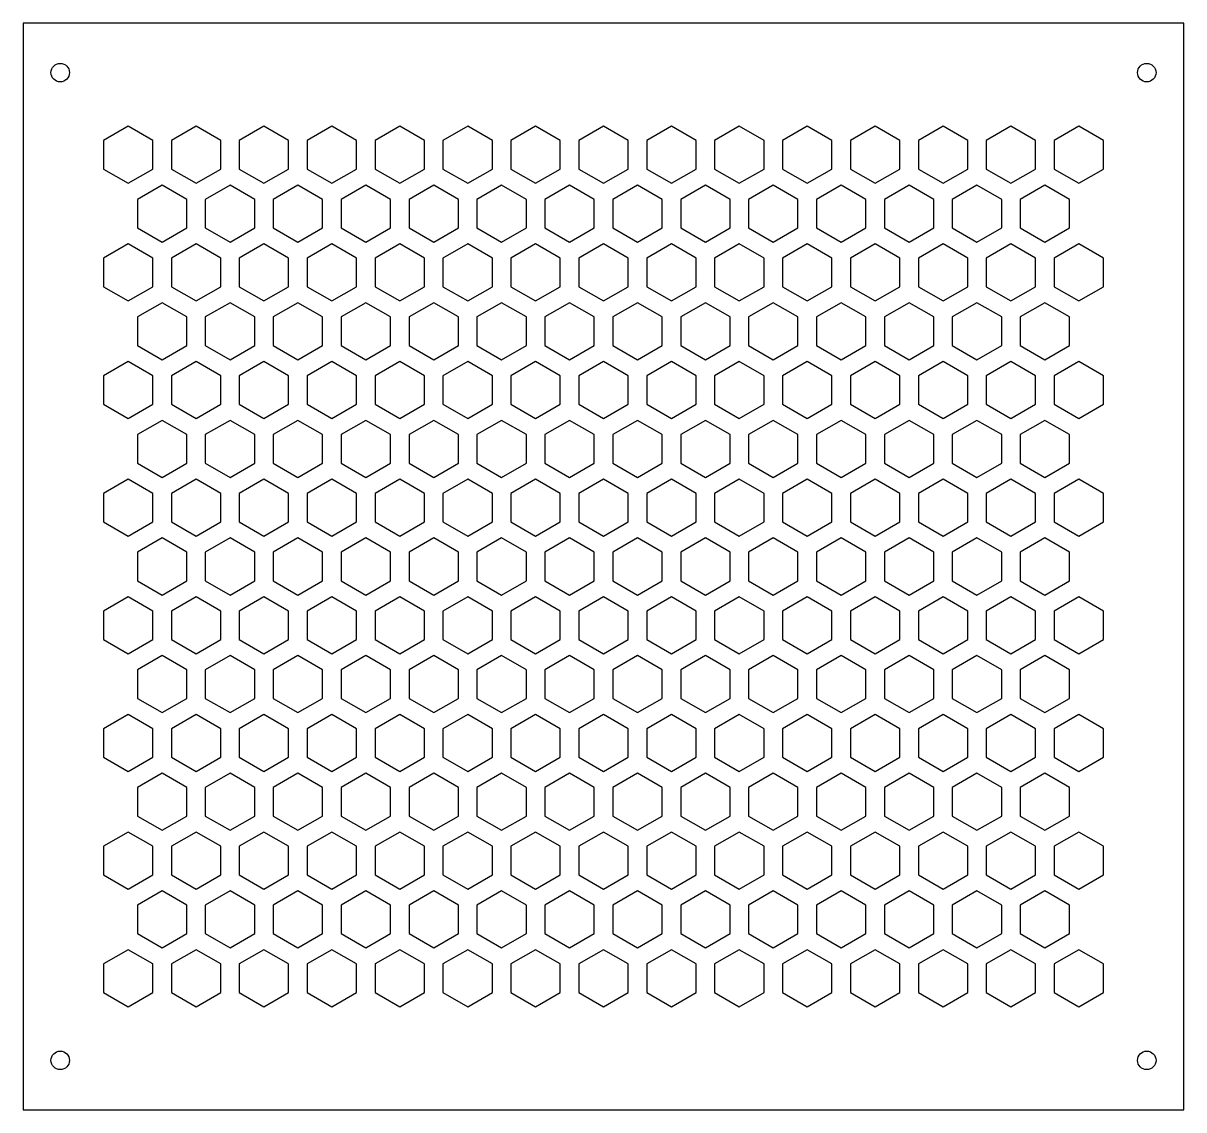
# Model space of a CAD drawing. Header units: millimetres. Extents: x 34 to 5984, y -3597 to 314.
# Drawn here: x 2712.2 to 2900.2, y -3373.8 to -3197.8 of the extents above; entities that cross this region are included whole.
import ezdxf

# ---------------------------------------------------------------- set-up
doc = ezdxf.new("R2010")
doc.units = ezdxf.units.MM

msp = doc.modelspace()

# ---------------------------------------------------------------- linework, layer by layer
for p, q in [((2900.228, -3197.776), (2712.228, -3197.776)), ((2712.228, -3197.776), (2712.228, -3373.776)), ((2900.228, -3373.776), (2900.228, -3197.776)), ((2712.228, -3373.776), (2900.228, -3373.776))]:
    msp.add_line(p, q)
at = {"color": 1}
for points in [[(2733.228, -3216.783), (2729.228, -3214.473), (2725.228, -3216.783), (2725.228, -3221.402), (2729.228, -3223.711), (2733.228, -3221.402)], [(2744.228, -3216.783), (2740.228, -3214.473), (2736.228, -3216.783), (2736.228, -3221.402), (2740.228, -3223.711), (2744.228, -3221.402)], [(2755.228, -3216.783), (2751.228, -3214.473), (2747.228, -3216.783), (2747.228, -3221.402), (2751.228, -3223.711), (2755.228, -3221.402)], [(2766.228, -3216.783), (2762.228, -3214.473), (2758.228, -3216.783), (2758.228, -3221.402), (2762.228, -3223.711), (2766.228, -3221.402)], [(2777.228, -3216.783), (2773.228, -3214.473), (2769.228, -3216.783), (2769.228, -3221.402), (2773.228, -3223.711), (2777.228, -3221.402)], [(2788.228, -3216.783), (2784.228, -3214.473), (2780.228, -3216.783), (2780.228, -3221.402), (2784.228, -3223.711), (2788.228, -3221.402)], [(2799.228, -3216.783), (2795.228, -3214.473), (2791.228, -3216.783), (2791.228, -3221.402), (2795.228, -3223.711), (2799.228, -3221.402)], [(2810.228, -3216.783), (2806.228, -3214.473), (2802.228, -3216.783), (2802.228, -3221.402), (2806.228, -3223.711), (2810.228, -3221.402)], [(2821.228, -3216.783), (2817.228, -3214.473), (2813.228, -3216.783), (2813.228, -3221.402), (2817.228, -3223.711), (2821.228, -3221.402)], [(2832.228, -3216.783), (2828.228, -3214.473), (2824.228, -3216.783), (2824.228, -3221.402), (2828.228, -3223.711), (2832.228, -3221.402)], [(2843.228, -3216.783), (2839.228, -3214.473), (2835.228, -3216.783), (2835.228, -3221.402), (2839.228, -3223.711), (2843.228, -3221.402)], [(2854.228, -3216.783), (2850.228, -3214.473), (2846.228, -3216.783), (2846.228, -3221.402), (2850.228, -3223.711), (2854.228, -3221.402)], [(2865.228, -3216.783), (2861.228, -3214.473), (2857.228, -3216.783), (2857.228, -3221.402), (2861.228, -3223.711), (2865.228, -3221.402)], [(2876.228, -3216.783), (2872.228, -3214.473), (2868.228, -3216.783), (2868.228, -3221.402), (2872.228, -3223.711), (2876.228, -3221.402)], [(2887.228, -3216.783), (2883.228, -3214.473), (2879.228, -3216.783), (2879.228, -3221.402), (2883.228, -3223.711), (2887.228, -3221.402)], [(2738.728, -3226.309), (2734.728, -3224), (2730.728, -3226.309), (2730.728, -3230.928), (2734.728, -3233.237), (2738.728, -3230.928)], [(2749.728, -3226.309), (2745.728, -3224), (2741.728, -3226.309), (2741.728, -3230.928), (2745.728, -3233.237), (2749.728, -3230.928)], [(2760.728, -3226.309), (2756.728, -3224), (2752.728, -3226.309), (2752.728, -3230.928), (2756.728, -3233.237), (2760.728, -3230.928)], [(2771.728, -3226.309), (2767.728, -3224), (2763.728, -3226.309), (2763.728, -3230.928), (2767.728, -3233.237), (2771.728, -3230.928)], [(2782.728, -3226.309), (2778.728, -3224), (2774.728, -3226.309), (2774.728, -3230.928), (2778.728, -3233.237), (2782.728, -3230.928)], [(2793.728, -3226.309), (2789.728, -3224), (2785.728, -3226.309), (2785.728, -3230.928), (2789.728, -3233.237), (2793.728, -3230.928)], [(2804.728, -3226.309), (2800.728, -3224), (2796.728, -3226.309), (2796.728, -3230.928), (2800.728, -3233.237), (2804.728, -3230.928)], [(2815.728, -3226.309), (2811.728, -3224), (2807.728, -3226.309), (2807.728, -3230.928), (2811.728, -3233.237), (2815.728, -3230.928)], [(2826.728, -3226.309), (2822.728, -3224), (2818.728, -3226.309), (2818.728, -3230.928), (2822.728, -3233.237), (2826.728, -3230.928)], [(2837.728, -3226.309), (2833.728, -3224), (2829.728, -3226.309), (2829.728, -3230.928), (2833.728, -3233.237), (2837.728, -3230.928)], [(2848.728, -3226.309), (2844.728, -3224), (2840.728, -3226.309), (2840.728, -3230.928), (2844.728, -3233.237), (2848.728, -3230.928)], [(2859.728, -3226.309), (2855.728, -3224), (2851.728, -3226.309), (2851.728, -3230.928), (2855.728, -3233.237), (2859.728, -3230.928)], [(2870.728, -3226.309), (2866.728, -3224), (2862.728, -3226.309), (2862.728, -3230.928), (2866.728, -3233.237), (2870.728, -3230.928)], [(2881.728, -3226.309), (2877.728, -3224), (2873.728, -3226.309), (2873.728, -3230.928), (2877.728, -3233.237), (2881.728, -3230.928)], [(2733.228, -3235.835), (2729.228, -3233.526), (2725.228, -3235.835), (2725.228, -3240.454), (2729.228, -3242.763), (2733.228, -3240.454)], [(2744.228, -3235.835), (2740.228, -3233.526), (2736.228, -3235.835), (2736.228, -3240.454), (2740.228, -3242.763), (2744.228, -3240.454)], [(2755.228, -3235.835), (2751.228, -3233.526), (2747.228, -3235.835), (2747.228, -3240.454), (2751.228, -3242.763), (2755.228, -3240.454)], [(2766.228, -3235.835), (2762.228, -3233.526), (2758.228, -3235.835), (2758.228, -3240.454), (2762.228, -3242.763), (2766.228, -3240.454)], [(2777.228, -3235.835), (2773.228, -3233.526), (2769.228, -3235.835), (2769.228, -3240.454), (2773.228, -3242.763), (2777.228, -3240.454)], [(2788.228, -3235.835), (2784.228, -3233.526), (2780.228, -3235.835), (2780.228, -3240.454), (2784.228, -3242.763), (2788.228, -3240.454)], [(2799.228, -3235.835), (2795.228, -3233.526), (2791.228, -3235.835), (2791.228, -3240.454), (2795.228, -3242.763), (2799.228, -3240.454)], [(2810.228, -3235.835), (2806.228, -3233.526), (2802.228, -3235.835), (2802.228, -3240.454), (2806.228, -3242.763), (2810.228, -3240.454)], [(2821.228, -3235.835), (2817.228, -3233.526), (2813.228, -3235.835), (2813.228, -3240.454), (2817.228, -3242.763), (2821.228, -3240.454)], [(2832.228, -3235.835), (2828.228, -3233.526), (2824.228, -3235.835), (2824.228, -3240.454), (2828.228, -3242.763), (2832.228, -3240.454)], [(2843.228, -3235.835), (2839.228, -3233.526), (2835.228, -3235.835), (2835.228, -3240.454), (2839.228, -3242.763), (2843.228, -3240.454)], [(2854.228, -3235.835), (2850.228, -3233.526), (2846.228, -3235.835), (2846.228, -3240.454), (2850.228, -3242.763), (2854.228, -3240.454)], [(2865.228, -3235.835), (2861.228, -3233.526), (2857.228, -3235.835), (2857.228, -3240.454), (2861.228, -3242.763), (2865.228, -3240.454)], [(2876.228, -3235.835), (2872.228, -3233.526), (2868.228, -3235.835), (2868.228, -3240.454), (2872.228, -3242.763), (2876.228, -3240.454)], [(2887.228, -3235.835), (2883.228, -3233.526), (2879.228, -3235.835), (2879.228, -3240.454), (2883.228, -3242.763), (2887.228, -3240.454)], [(2738.728, -3245.362), (2734.728, -3243.052), (2730.728, -3245.362), (2730.728, -3249.98), (2734.728, -3252.29), (2738.728, -3249.98)], [(2749.728, -3245.362), (2745.728, -3243.052), (2741.728, -3245.362), (2741.728, -3249.98), (2745.728, -3252.29), (2749.728, -3249.98)], [(2760.728, -3245.362), (2756.728, -3243.052), (2752.728, -3245.362), (2752.728, -3249.98), (2756.728, -3252.29), (2760.728, -3249.98)], [(2771.728, -3245.362), (2767.728, -3243.052), (2763.728, -3245.362), (2763.728, -3249.98), (2767.728, -3252.29), (2771.728, -3249.98)], [(2782.728, -3245.362), (2778.728, -3243.052), (2774.728, -3245.362), (2774.728, -3249.98), (2778.728, -3252.29), (2782.728, -3249.98)], [(2793.728, -3245.362), (2789.728, -3243.052), (2785.728, -3245.362), (2785.728, -3249.98), (2789.728, -3252.29), (2793.728, -3249.98)], [(2804.728, -3245.362), (2800.728, -3243.052), (2796.728, -3245.362), (2796.728, -3249.98), (2800.728, -3252.29), (2804.728, -3249.98)], [(2815.728, -3245.362), (2811.728, -3243.052), (2807.728, -3245.362), (2807.728, -3249.98), (2811.728, -3252.29), (2815.728, -3249.98)], [(2826.728, -3245.362), (2822.728, -3243.052), (2818.728, -3245.362), (2818.728, -3249.98), (2822.728, -3252.29), (2826.728, -3249.98)], [(2837.728, -3245.362), (2833.728, -3243.052), (2829.728, -3245.362), (2829.728, -3249.98), (2833.728, -3252.29), (2837.728, -3249.98)], [(2848.728, -3245.362), (2844.728, -3243.052), (2840.728, -3245.362), (2840.728, -3249.98), (2844.728, -3252.29), (2848.728, -3249.98)], [(2859.728, -3245.362), (2855.728, -3243.052), (2851.728, -3245.362), (2851.728, -3249.98), (2855.728, -3252.29), (2859.728, -3249.98)], [(2870.728, -3245.362), (2866.728, -3243.052), (2862.728, -3245.362), (2862.728, -3249.98), (2866.728, -3252.29), (2870.728, -3249.98)], [(2881.728, -3245.362), (2877.728, -3243.052), (2873.728, -3245.362), (2873.728, -3249.98), (2877.728, -3252.29), (2881.728, -3249.98)], [(2733.228, -3254.888), (2729.228, -3252.578), (2725.228, -3254.888), (2725.228, -3259.507), (2729.228, -3261.816), (2733.228, -3259.507)], [(2744.228, -3254.888), (2740.228, -3252.578), (2736.228, -3254.888), (2736.228, -3259.507), (2740.228, -3261.816), (2744.228, -3259.507)], [(2755.228, -3254.888), (2751.228, -3252.578), (2747.228, -3254.888), (2747.228, -3259.507), (2751.228, -3261.816), (2755.228, -3259.507)], [(2766.228, -3254.888), (2762.228, -3252.578), (2758.228, -3254.888), (2758.228, -3259.507), (2762.228, -3261.816), (2766.228, -3259.507)], [(2777.228, -3254.888), (2773.228, -3252.578), (2769.228, -3254.888), (2769.228, -3259.507), (2773.228, -3261.816), (2777.228, -3259.507)], [(2788.228, -3254.888), (2784.228, -3252.578), (2780.228, -3254.888), (2780.228, -3259.507), (2784.228, -3261.816), (2788.228, -3259.507)], [(2799.228, -3254.888), (2795.228, -3252.578), (2791.228, -3254.888), (2791.228, -3259.507), (2795.228, -3261.816), (2799.228, -3259.507)], [(2810.228, -3254.888), (2806.228, -3252.578), (2802.228, -3254.888), (2802.228, -3259.507), (2806.228, -3261.816), (2810.228, -3259.507)], [(2821.228, -3254.888), (2817.228, -3252.578), (2813.228, -3254.888), (2813.228, -3259.507), (2817.228, -3261.816), (2821.228, -3259.507)], [(2832.228, -3254.888), (2828.228, -3252.578), (2824.228, -3254.888), (2824.228, -3259.507), (2828.228, -3261.816), (2832.228, -3259.507)], [(2843.228, -3254.888), (2839.228, -3252.578), (2835.228, -3254.888), (2835.228, -3259.507), (2839.228, -3261.816), (2843.228, -3259.507)], [(2854.228, -3254.888), (2850.228, -3252.578), (2846.228, -3254.888), (2846.228, -3259.507), (2850.228, -3261.816), (2854.228, -3259.507)], [(2865.228, -3254.888), (2861.228, -3252.578), (2857.228, -3254.888), (2857.228, -3259.507), (2861.228, -3261.816), (2865.228, -3259.507)], [(2876.228, -3254.888), (2872.228, -3252.578), (2868.228, -3254.888), (2868.228, -3259.507), (2872.228, -3261.816), (2876.228, -3259.507)], [(2887.228, -3254.888), (2883.228, -3252.578), (2879.228, -3254.888), (2879.228, -3259.507), (2883.228, -3261.816), (2887.228, -3259.507)], [(2738.728, -3264.414), (2734.728, -3262.105), (2730.728, -3264.414), (2730.728, -3269.033), (2734.728, -3271.342), (2738.728, -3269.033)], [(2749.728, -3264.414), (2745.728, -3262.105), (2741.728, -3264.414), (2741.728, -3269.033), (2745.728, -3271.342), (2749.728, -3269.033)], [(2760.728, -3264.414), (2756.728, -3262.105), (2752.728, -3264.414), (2752.728, -3269.033), (2756.728, -3271.342), (2760.728, -3269.033)], [(2771.728, -3264.414), (2767.728, -3262.105), (2763.728, -3264.414), (2763.728, -3269.033), (2767.728, -3271.342), (2771.728, -3269.033)], [(2782.728, -3264.414), (2778.728, -3262.105), (2774.728, -3264.414), (2774.728, -3269.033), (2778.728, -3271.342), (2782.728, -3269.033)], [(2793.728, -3264.414), (2789.728, -3262.105), (2785.728, -3264.414), (2785.728, -3269.033), (2789.728, -3271.342), (2793.728, -3269.033)], [(2804.728, -3264.414), (2800.728, -3262.105), (2796.728, -3264.414), (2796.728, -3269.033), (2800.728, -3271.342), (2804.728, -3269.033)], [(2815.728, -3264.414), (2811.728, -3262.105), (2807.728, -3264.414), (2807.728, -3269.033), (2811.728, -3271.342), (2815.728, -3269.033)], [(2826.728, -3264.414), (2822.728, -3262.105), (2818.728, -3264.414), (2818.728, -3269.033), (2822.728, -3271.342), (2826.728, -3269.033)], [(2837.728, -3264.414), (2833.728, -3262.105), (2829.728, -3264.414), (2829.728, -3269.033), (2833.728, -3271.342), (2837.728, -3269.033)], [(2848.728, -3264.414), (2844.728, -3262.105), (2840.728, -3264.414), (2840.728, -3269.033), (2844.728, -3271.342), (2848.728, -3269.033)], [(2859.728, -3264.414), (2855.728, -3262.105), (2851.728, -3264.414), (2851.728, -3269.033), (2855.728, -3271.342), (2859.728, -3269.033)], [(2870.728, -3264.414), (2866.728, -3262.105), (2862.728, -3264.414), (2862.728, -3269.033), (2866.728, -3271.342), (2870.728, -3269.033)], [(2881.728, -3264.414), (2877.728, -3262.105), (2873.728, -3264.414), (2873.728, -3269.033), (2877.728, -3271.342), (2881.728, -3269.033)], [(2733.228, -3273.94), (2729.228, -3271.631), (2725.228, -3273.94), (2725.228, -3278.559), (2729.228, -3280.869), (2733.228, -3278.559)], [(2744.228, -3273.94), (2740.228, -3271.631), (2736.228, -3273.94), (2736.228, -3278.559), (2740.228, -3280.869), (2744.228, -3278.559)], [(2755.228, -3273.94), (2751.228, -3271.631), (2747.228, -3273.94), (2747.228, -3278.559), (2751.228, -3280.869), (2755.228, -3278.559)], [(2766.228, -3273.94), (2762.228, -3271.631), (2758.228, -3273.94), (2758.228, -3278.559), (2762.228, -3280.869), (2766.228, -3278.559)], [(2777.228, -3273.94), (2773.228, -3271.631), (2769.228, -3273.94), (2769.228, -3278.559), (2773.228, -3280.869), (2777.228, -3278.559)], [(2788.228, -3273.94), (2784.228, -3271.631), (2780.228, -3273.94), (2780.228, -3278.559), (2784.228, -3280.869), (2788.228, -3278.559)], [(2799.228, -3273.94), (2795.228, -3271.631), (2791.228, -3273.94), (2791.228, -3278.559), (2795.228, -3280.869), (2799.228, -3278.559)], [(2810.228, -3273.94), (2806.228, -3271.631), (2802.228, -3273.94), (2802.228, -3278.559), (2806.228, -3280.869), (2810.228, -3278.559)], [(2821.228, -3273.94), (2817.228, -3271.631), (2813.228, -3273.94), (2813.228, -3278.559), (2817.228, -3280.869), (2821.228, -3278.559)], [(2832.228, -3273.94), (2828.228, -3271.631), (2824.228, -3273.94), (2824.228, -3278.559), (2828.228, -3280.869), (2832.228, -3278.559)], [(2843.228, -3273.94), (2839.228, -3271.631), (2835.228, -3273.94), (2835.228, -3278.559), (2839.228, -3280.869), (2843.228, -3278.559)], [(2854.228, -3273.94), (2850.228, -3271.631), (2846.228, -3273.94), (2846.228, -3278.559), (2850.228, -3280.869), (2854.228, -3278.559)], [(2865.228, -3273.94), (2861.228, -3271.631), (2857.228, -3273.94), (2857.228, -3278.559), (2861.228, -3280.869), (2865.228, -3278.559)], [(2876.228, -3273.94), (2872.228, -3271.631), (2868.228, -3273.94), (2868.228, -3278.559), (2872.228, -3280.869), (2876.228, -3278.559)], [(2887.228, -3273.94), (2883.228, -3271.631), (2879.228, -3273.94), (2879.228, -3278.559), (2883.228, -3280.869), (2887.228, -3278.559)], [(2738.728, -3283.467), (2734.728, -3281.157), (2730.728, -3283.467), (2730.728, -3288.085), (2734.728, -3290.395), (2738.728, -3288.085)], [(2749.728, -3283.467), (2745.728, -3281.157), (2741.728, -3283.467), (2741.728, -3288.085), (2745.728, -3290.395), (2749.728, -3288.085)], [(2760.728, -3283.467), (2756.728, -3281.157), (2752.728, -3283.467), (2752.728, -3288.085), (2756.728, -3290.395), (2760.728, -3288.085)], [(2771.728, -3283.467), (2767.728, -3281.157), (2763.728, -3283.467), (2763.728, -3288.085), (2767.728, -3290.395), (2771.728, -3288.085)], [(2782.728, -3283.467), (2778.728, -3281.157), (2774.728, -3283.467), (2774.728, -3288.085), (2778.728, -3290.395), (2782.728, -3288.085)], [(2793.728, -3283.467), (2789.728, -3281.157), (2785.728, -3283.467), (2785.728, -3288.085), (2789.728, -3290.395), (2793.728, -3288.085)], [(2804.728, -3283.467), (2800.728, -3281.157), (2796.728, -3283.467), (2796.728, -3288.085), (2800.728, -3290.395), (2804.728, -3288.085)], [(2815.728, -3283.467), (2811.728, -3281.157), (2807.728, -3283.467), (2807.728, -3288.085), (2811.728, -3290.395), (2815.728, -3288.085)], [(2826.728, -3283.467), (2822.728, -3281.157), (2818.728, -3283.467), (2818.728, -3288.085), (2822.728, -3290.395), (2826.728, -3288.085)], [(2837.728, -3283.467), (2833.728, -3281.157), (2829.728, -3283.467), (2829.728, -3288.085), (2833.728, -3290.395), (2837.728, -3288.085)], [(2848.728, -3283.467), (2844.728, -3281.157), (2840.728, -3283.467), (2840.728, -3288.085), (2844.728, -3290.395), (2848.728, -3288.085)], [(2859.728, -3283.467), (2855.728, -3281.157), (2851.728, -3283.467), (2851.728, -3288.085), (2855.728, -3290.395), (2859.728, -3288.085)], [(2870.728, -3283.467), (2866.728, -3281.157), (2862.728, -3283.467), (2862.728, -3288.085), (2866.728, -3290.395), (2870.728, -3288.085)], [(2881.728, -3283.467), (2877.728, -3281.157), (2873.728, -3283.467), (2873.728, -3288.085), (2877.728, -3290.395), (2881.728, -3288.085)], [(2733.228, -3292.993), (2729.228, -3290.684), (2725.228, -3292.993), (2725.228, -3297.612), (2729.228, -3299.921), (2733.228, -3297.612)], [(2744.228, -3292.993), (2740.228, -3290.684), (2736.228, -3292.993), (2736.228, -3297.612), (2740.228, -3299.921), (2744.228, -3297.612)], [(2755.228, -3292.993), (2751.228, -3290.684), (2747.228, -3292.993), (2747.228, -3297.612), (2751.228, -3299.921), (2755.228, -3297.612)], [(2766.228, -3292.993), (2762.228, -3290.684), (2758.228, -3292.993), (2758.228, -3297.612), (2762.228, -3299.921), (2766.228, -3297.612)], [(2777.228, -3292.993), (2773.228, -3290.684), (2769.228, -3292.993), (2769.228, -3297.612), (2773.228, -3299.921), (2777.228, -3297.612)], [(2788.228, -3292.993), (2784.228, -3290.684), (2780.228, -3292.993), (2780.228, -3297.612), (2784.228, -3299.921), (2788.228, -3297.612)], [(2799.228, -3292.993), (2795.228, -3290.684), (2791.228, -3292.993), (2791.228, -3297.612), (2795.228, -3299.921), (2799.228, -3297.612)], [(2810.228, -3292.993), (2806.228, -3290.684), (2802.228, -3292.993), (2802.228, -3297.612), (2806.228, -3299.921), (2810.228, -3297.612)], [(2821.228, -3292.993), (2817.228, -3290.684), (2813.228, -3292.993), (2813.228, -3297.612), (2817.228, -3299.921), (2821.228, -3297.612)], [(2832.228, -3292.993), (2828.228, -3290.684), (2824.228, -3292.993), (2824.228, -3297.612), (2828.228, -3299.921), (2832.228, -3297.612)], [(2843.228, -3292.993), (2839.228, -3290.684), (2835.228, -3292.993), (2835.228, -3297.612), (2839.228, -3299.921), (2843.228, -3297.612)], [(2854.228, -3292.993), (2850.228, -3290.684), (2846.228, -3292.993), (2846.228, -3297.612), (2850.228, -3299.921), (2854.228, -3297.612)], [(2865.228, -3292.993), (2861.228, -3290.684), (2857.228, -3292.993), (2857.228, -3297.612), (2861.228, -3299.921), (2865.228, -3297.612)], [(2876.228, -3292.993), (2872.228, -3290.684), (2868.228, -3292.993), (2868.228, -3297.612), (2872.228, -3299.921), (2876.228, -3297.612)], [(2887.228, -3292.993), (2883.228, -3290.684), (2879.228, -3292.993), (2879.228, -3297.612), (2883.228, -3299.921), (2887.228, -3297.612)], [(2738.728, -3302.519), (2734.728, -3300.21), (2730.728, -3302.519), (2730.728, -3307.138), (2734.728, -3309.447), (2738.728, -3307.138)], [(2749.728, -3302.519), (2745.728, -3300.21), (2741.728, -3302.519), (2741.728, -3307.138), (2745.728, -3309.447), (2749.728, -3307.138)], [(2760.728, -3302.519), (2756.728, -3300.21), (2752.728, -3302.519), (2752.728, -3307.138), (2756.728, -3309.447), (2760.728, -3307.138)], [(2771.728, -3302.519), (2767.728, -3300.21), (2763.728, -3302.519), (2763.728, -3307.138), (2767.728, -3309.447), (2771.728, -3307.138)], [(2782.728, -3302.519), (2778.728, -3300.21), (2774.728, -3302.519), (2774.728, -3307.138), (2778.728, -3309.447), (2782.728, -3307.138)], [(2793.728, -3302.519), (2789.728, -3300.21), (2785.728, -3302.519), (2785.728, -3307.138), (2789.728, -3309.447), (2793.728, -3307.138)], [(2804.728, -3302.519), (2800.728, -3300.21), (2796.728, -3302.519), (2796.728, -3307.138), (2800.728, -3309.447), (2804.728, -3307.138)], [(2815.728, -3302.519), (2811.728, -3300.21), (2807.728, -3302.519), (2807.728, -3307.138), (2811.728, -3309.447), (2815.728, -3307.138)], [(2826.728, -3302.519), (2822.728, -3300.21), (2818.728, -3302.519), (2818.728, -3307.138), (2822.728, -3309.447), (2826.728, -3307.138)], [(2837.728, -3302.519), (2833.728, -3300.21), (2829.728, -3302.519), (2829.728, -3307.138), (2833.728, -3309.447), (2837.728, -3307.138)], [(2848.728, -3302.519), (2844.728, -3300.21), (2840.728, -3302.519), (2840.728, -3307.138), (2844.728, -3309.447), (2848.728, -3307.138)], [(2859.728, -3302.519), (2855.728, -3300.21), (2851.728, -3302.519), (2851.728, -3307.138), (2855.728, -3309.447), (2859.728, -3307.138)], [(2870.728, -3302.519), (2866.728, -3300.21), (2862.728, -3302.519), (2862.728, -3307.138), (2866.728, -3309.447), (2870.728, -3307.138)], [(2881.728, -3302.519), (2877.728, -3300.21), (2873.728, -3302.519), (2873.728, -3307.138), (2877.728, -3309.447), (2881.728, -3307.138)], [(2733.228, -3312.045), (2729.228, -3309.736), (2725.228, -3312.045), (2725.228, -3316.664), (2729.228, -3318.974), (2733.228, -3316.664)], [(2744.228, -3312.045), (2740.228, -3309.736), (2736.228, -3312.045), (2736.228, -3316.664), (2740.228, -3318.974), (2744.228, -3316.664)], [(2755.228, -3312.045), (2751.228, -3309.736), (2747.228, -3312.045), (2747.228, -3316.664), (2751.228, -3318.974), (2755.228, -3316.664)], [(2766.228, -3312.045), (2762.228, -3309.736), (2758.228, -3312.045), (2758.228, -3316.664), (2762.228, -3318.974), (2766.228, -3316.664)], [(2777.228, -3312.045), (2773.228, -3309.736), (2769.228, -3312.045), (2769.228, -3316.664), (2773.228, -3318.974), (2777.228, -3316.664)], [(2788.228, -3312.045), (2784.228, -3309.736), (2780.228, -3312.045), (2780.228, -3316.664), (2784.228, -3318.974), (2788.228, -3316.664)], [(2799.228, -3312.045), (2795.228, -3309.736), (2791.228, -3312.045), (2791.228, -3316.664), (2795.228, -3318.974), (2799.228, -3316.664)], [(2810.228, -3312.045), (2806.228, -3309.736), (2802.228, -3312.045), (2802.228, -3316.664), (2806.228, -3318.974), (2810.228, -3316.664)], [(2821.228, -3312.045), (2817.228, -3309.736), (2813.228, -3312.045), (2813.228, -3316.664), (2817.228, -3318.974), (2821.228, -3316.664)], [(2832.228, -3312.045), (2828.228, -3309.736), (2824.228, -3312.045), (2824.228, -3316.664), (2828.228, -3318.974), (2832.228, -3316.664)], [(2843.228, -3312.045), (2839.228, -3309.736), (2835.228, -3312.045), (2835.228, -3316.664), (2839.228, -3318.974), (2843.228, -3316.664)], [(2854.228, -3312.045), (2850.228, -3309.736), (2846.228, -3312.045), (2846.228, -3316.664), (2850.228, -3318.974), (2854.228, -3316.664)], [(2865.228, -3312.045), (2861.228, -3309.736), (2857.228, -3312.045), (2857.228, -3316.664), (2861.228, -3318.974), (2865.228, -3316.664)], [(2876.228, -3312.045), (2872.228, -3309.736), (2868.228, -3312.045), (2868.228, -3316.664), (2872.228, -3318.974), (2876.228, -3316.664)], [(2887.228, -3312.045), (2883.228, -3309.736), (2879.228, -3312.045), (2879.228, -3316.664), (2883.228, -3318.974), (2887.228, -3316.664)], [(2738.728, -3321.572), (2734.728, -3319.262), (2730.728, -3321.572), (2730.728, -3326.191), (2734.728, -3328.5), (2738.728, -3326.191)], [(2749.728, -3321.572), (2745.728, -3319.262), (2741.728, -3321.572), (2741.728, -3326.191), (2745.728, -3328.5), (2749.728, -3326.191)], [(2760.728, -3321.572), (2756.728, -3319.262), (2752.728, -3321.572), (2752.728, -3326.191), (2756.728, -3328.5), (2760.728, -3326.191)], [(2771.728, -3321.572), (2767.728, -3319.262), (2763.728, -3321.572), (2763.728, -3326.191), (2767.728, -3328.5), (2771.728, -3326.191)], [(2782.728, -3321.572), (2778.728, -3319.262), (2774.728, -3321.572), (2774.728, -3326.191), (2778.728, -3328.5), (2782.728, -3326.191)], [(2793.728, -3321.572), (2789.728, -3319.262), (2785.728, -3321.572), (2785.728, -3326.191), (2789.728, -3328.5), (2793.728, -3326.191)], [(2804.728, -3321.572), (2800.728, -3319.262), (2796.728, -3321.572), (2796.728, -3326.191), (2800.728, -3328.5), (2804.728, -3326.191)], [(2815.728, -3321.572), (2811.728, -3319.262), (2807.728, -3321.572), (2807.728, -3326.191), (2811.728, -3328.5), (2815.728, -3326.191)], [(2826.728, -3321.572), (2822.728, -3319.262), (2818.728, -3321.572), (2818.728, -3326.191), (2822.728, -3328.5), (2826.728, -3326.191)], [(2837.728, -3321.572), (2833.728, -3319.262), (2829.728, -3321.572), (2829.728, -3326.191), (2833.728, -3328.5), (2837.728, -3326.191)], [(2848.728, -3321.572), (2844.728, -3319.262), (2840.728, -3321.572), (2840.728, -3326.191), (2844.728, -3328.5), (2848.728, -3326.191)], [(2859.728, -3321.572), (2855.728, -3319.262), (2851.728, -3321.572), (2851.728, -3326.191), (2855.728, -3328.5), (2859.728, -3326.191)], [(2870.728, -3321.572), (2866.728, -3319.262), (2862.728, -3321.572), (2862.728, -3326.191), (2866.728, -3328.5), (2870.728, -3326.191)], [(2881.728, -3321.572), (2877.728, -3319.262), (2873.728, -3321.572), (2873.728, -3326.191), (2877.728, -3328.5), (2881.728, -3326.191)], [(2733.228, -3331.098), (2729.228, -3328.789), (2725.228, -3331.098), (2725.228, -3335.717), (2729.228, -3338.026), (2733.228, -3335.717)], [(2744.228, -3331.098), (2740.228, -3328.789), (2736.228, -3331.098), (2736.228, -3335.717), (2740.228, -3338.026), (2744.228, -3335.717)], [(2755.228, -3331.098), (2751.228, -3328.789), (2747.228, -3331.098), (2747.228, -3335.717), (2751.228, -3338.026), (2755.228, -3335.717)], [(2766.228, -3331.098), (2762.228, -3328.789), (2758.228, -3331.098), (2758.228, -3335.717), (2762.228, -3338.026), (2766.228, -3335.717)], [(2777.228, -3331.098), (2773.228, -3328.789), (2769.228, -3331.098), (2769.228, -3335.717), (2773.228, -3338.026), (2777.228, -3335.717)], [(2788.228, -3331.098), (2784.228, -3328.789), (2780.228, -3331.098), (2780.228, -3335.717), (2784.228, -3338.026), (2788.228, -3335.717)], [(2799.228, -3331.098), (2795.228, -3328.789), (2791.228, -3331.098), (2791.228, -3335.717), (2795.228, -3338.026), (2799.228, -3335.717)], [(2810.228, -3331.098), (2806.228, -3328.789), (2802.228, -3331.098), (2802.228, -3335.717), (2806.228, -3338.026), (2810.228, -3335.717)], [(2821.228, -3331.098), (2817.228, -3328.789), (2813.228, -3331.098), (2813.228, -3335.717), (2817.228, -3338.026), (2821.228, -3335.717)], [(2832.228, -3331.098), (2828.228, -3328.789), (2824.228, -3331.098), (2824.228, -3335.717), (2828.228, -3338.026), (2832.228, -3335.717)], [(2843.228, -3331.098), (2839.228, -3328.789), (2835.228, -3331.098), (2835.228, -3335.717), (2839.228, -3338.026), (2843.228, -3335.717)], [(2854.228, -3331.098), (2850.228, -3328.789), (2846.228, -3331.098), (2846.228, -3335.717), (2850.228, -3338.026), (2854.228, -3335.717)], [(2865.228, -3331.098), (2861.228, -3328.789), (2857.228, -3331.098), (2857.228, -3335.717), (2861.228, -3338.026), (2865.228, -3335.717)], [(2876.228, -3331.098), (2872.228, -3328.789), (2868.228, -3331.098), (2868.228, -3335.717), (2872.228, -3338.026), (2876.228, -3335.717)], [(2887.228, -3331.098), (2883.228, -3328.789), (2879.228, -3331.098), (2879.228, -3335.717), (2883.228, -3338.026), (2887.228, -3335.717)], [(2738.728, -3340.624), (2734.728, -3338.315), (2730.728, -3340.624), (2730.728, -3345.243), (2734.728, -3347.553), (2738.728, -3345.243)], [(2749.728, -3340.624), (2745.728, -3338.315), (2741.728, -3340.624), (2741.728, -3345.243), (2745.728, -3347.553), (2749.728, -3345.243)], [(2760.728, -3340.624), (2756.728, -3338.315), (2752.728, -3340.624), (2752.728, -3345.243), (2756.728, -3347.553), (2760.728, -3345.243)], [(2771.728, -3340.624), (2767.728, -3338.315), (2763.728, -3340.624), (2763.728, -3345.243), (2767.728, -3347.553), (2771.728, -3345.243)], [(2782.728, -3340.624), (2778.728, -3338.315), (2774.728, -3340.624), (2774.728, -3345.243), (2778.728, -3347.553), (2782.728, -3345.243)], [(2793.728, -3340.624), (2789.728, -3338.315), (2785.728, -3340.624), (2785.728, -3345.243), (2789.728, -3347.553), (2793.728, -3345.243)], [(2804.728, -3340.624), (2800.728, -3338.315), (2796.728, -3340.624), (2796.728, -3345.243), (2800.728, -3347.553), (2804.728, -3345.243)], [(2815.728, -3340.624), (2811.728, -3338.315), (2807.728, -3340.624), (2807.728, -3345.243), (2811.728, -3347.553), (2815.728, -3345.243)], [(2826.728, -3340.624), (2822.728, -3338.315), (2818.728, -3340.624), (2818.728, -3345.243), (2822.728, -3347.553), (2826.728, -3345.243)], [(2837.728, -3340.624), (2833.728, -3338.315), (2829.728, -3340.624), (2829.728, -3345.243), (2833.728, -3347.553), (2837.728, -3345.243)], [(2848.728, -3340.624), (2844.728, -3338.315), (2840.728, -3340.624), (2840.728, -3345.243), (2844.728, -3347.553), (2848.728, -3345.243)], [(2859.728, -3340.624), (2855.728, -3338.315), (2851.728, -3340.624), (2851.728, -3345.243), (2855.728, -3347.553), (2859.728, -3345.243)], [(2870.728, -3340.624), (2866.728, -3338.315), (2862.728, -3340.624), (2862.728, -3345.243), (2866.728, -3347.553), (2870.728, -3345.243)], [(2881.728, -3340.624), (2877.728, -3338.315), (2873.728, -3340.624), (2873.728, -3345.243), (2877.728, -3347.553), (2881.728, -3345.243)], [(2733.228, -3350.151), (2729.228, -3347.841), (2725.228, -3350.151), (2725.228, -3354.769), (2729.228, -3357.079), (2733.228, -3354.769)], [(2744.228, -3350.151), (2740.228, -3347.841), (2736.228, -3350.151), (2736.228, -3354.769), (2740.228, -3357.079), (2744.228, -3354.769)], [(2755.228, -3350.151), (2751.228, -3347.841), (2747.228, -3350.151), (2747.228, -3354.769), (2751.228, -3357.079), (2755.228, -3354.769)], [(2766.228, -3350.151), (2762.228, -3347.841), (2758.228, -3350.151), (2758.228, -3354.769), (2762.228, -3357.079), (2766.228, -3354.769)], [(2777.228, -3350.151), (2773.228, -3347.841), (2769.228, -3350.151), (2769.228, -3354.769), (2773.228, -3357.079), (2777.228, -3354.769)], [(2788.228, -3350.151), (2784.228, -3347.841), (2780.228, -3350.151), (2780.228, -3354.769), (2784.228, -3357.079), (2788.228, -3354.769)], [(2799.228, -3350.151), (2795.228, -3347.841), (2791.228, -3350.151), (2791.228, -3354.769), (2795.228, -3357.079), (2799.228, -3354.769)], [(2810.228, -3350.151), (2806.228, -3347.841), (2802.228, -3350.151), (2802.228, -3354.769), (2806.228, -3357.079), (2810.228, -3354.769)], [(2821.228, -3350.151), (2817.228, -3347.841), (2813.228, -3350.151), (2813.228, -3354.769), (2817.228, -3357.079), (2821.228, -3354.769)], [(2832.228, -3350.151), (2828.228, -3347.841), (2824.228, -3350.151), (2824.228, -3354.769), (2828.228, -3357.079), (2832.228, -3354.769)], [(2843.228, -3350.151), (2839.228, -3347.841), (2835.228, -3350.151), (2835.228, -3354.769), (2839.228, -3357.079), (2843.228, -3354.769)], [(2854.228, -3350.151), (2850.228, -3347.841), (2846.228, -3350.151), (2846.228, -3354.769), (2850.228, -3357.079), (2854.228, -3354.769)], [(2865.228, -3350.151), (2861.228, -3347.841), (2857.228, -3350.151), (2857.228, -3354.769), (2861.228, -3357.079), (2865.228, -3354.769)], [(2876.228, -3350.151), (2872.228, -3347.841), (2868.228, -3350.151), (2868.228, -3354.769), (2872.228, -3357.079), (2876.228, -3354.769)], [(2887.228, -3350.151), (2883.228, -3347.841), (2879.228, -3350.151), (2879.228, -3354.769), (2883.228, -3357.079), (2887.228, -3354.769)]]:
    msp.add_lwpolyline(points, close=True, dxfattribs=at)
for centre in [(2718.228, -3205.776), (2894.228, -3205.776), (2718.228, -3365.776), (2894.228, -3365.776)]:
    msp.add_circle(centre, 1.5, dxfattribs=at)

doc.saveas('drawing.dxf')
